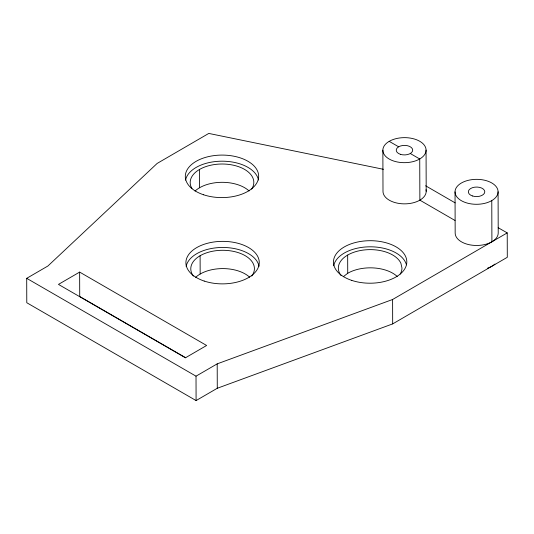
<?xml version="1.0" encoding="UTF-8"?>
<svg xmlns="http://www.w3.org/2000/svg" width="534" height="534" viewBox="0 0 534 534"><rect width="100%" height="100%" fill="white"/><g stroke="black" fill="none" stroke-linecap="round" stroke-linejoin="round"><path stroke-width="0.8" d="M343.295 276.705L347.727 273.274A31.82 18.436 -0.2 0 1 397.243 276.485M498.175 227.724L507.22 232.891L507.3 257.295L392.677 323.898L217.278 388.265L196.091 400.573L26.78 302.731L26.7 278.327L47.886 266.019L157.15 163.431L208.781 133.427L383.452 169.305M79.639 272.093L58.46 284.402L185.445 357.787L206.625 345.478L79.639 272.093L79.72 296.497L185.779 357.787M196.091 400.573L196.018 376.17L217.198 363.861L392.603 299.494L507.22 232.891M389.193 141.343L398.644 146.797M410.286 153.518L419.737 158.978L419.871 200.157L455.015 220.482M425.631 185.792L455.168 202.887M26.7 278.327L196.018 376.17M498.082 191.773A21.52 12.476 -0.2 0 1 465.795 202.646A21.52 12.476 -0.2 0 1 465.795 181.039A21.52 12.476 -0.2 0 1 498.082 191.773L498.215 232.957A21.52 12.476 -0.2 0 1 476.688 245.473A21.52 12.476 -0.2 0 1 455.168 233.051L455.035 191.866M491.774 200.604L491.907 241.789M426.065 150.114A21.6 12.516 -0.2 0 1 393.665 161.021A21.6 12.516 -0.2 0 1 393.665 139.341A21.6 12.516 -0.2 0 1 426.065 150.114L426.192 191.292M392.603 299.494L392.677 323.898M382.865 150.208L382.998 191.386A21.6 12.516 -0.2 0 0 406.014 203.828A21.6 12.516 -0.2 0 0 426.012 189.663M347.667 255.065L347.727 273.274M217.198 363.861L217.278 388.265M200.11 255.726L200.163 274.029M199.516 169.452L199.576 187.754M195.638 277.346A31.82 18.436 -0.2 0 1 249.685 277.239M193.428 276.151A31.82 18.436 -0.2 0 1 222.611 250.286A31.82 18.436 -0.2 0 1 251.748 276.045M400.18 274.089A31.82 18.436 -0.2 0 0 401.969 268.001L400.887 263.235A31.82 18.436 -0.2 0 0 359.656 250.68A31.82 18.436 -0.2 0 0 340.986 275.491M195.043 191.065A31.82 18.436 -0.2 0 1 249.091 190.965M191.966 188.589A31.82 18.436 -0.2 0 1 222.611 164.011A31.82 18.436 -0.2 0 1 251.614 189.123M494.918 264.07A21.52 12.476 -0.2 0 1 487.522 268.188M185.552 180.138A36.686 21.26 -0.2 0 1 222.017 161.188A36.686 21.26 -0.2 0 1 258.456 179.998M186.146 266.413A36.686 21.26 -0.2 0 1 222.611 247.462A36.686 21.26 -0.2 0 1 259.05 266.272M333.703 265.752A36.686 21.26 -0.2 0 1 369.481 246.808A36.686 21.26 -0.2 0 1 406.427 264.824M472.436 195.958A8.237 4.773 -0.2 0 0 484.792 191.806A8.237 4.773 -0.2 0 0 472.443 187.694A8.237 4.773 -0.2 0 0 472.436 195.958M400.346 154.299A8.237 4.773 -0.2 0 0 412.702 150.141A8.237 4.773 -0.2 0 0 400.346 146.036A8.237 4.773 -0.2 0 0 400.346 154.299M204.215 281.064A36.686 21.26 -0.2 0 0 259.257 262.554A36.686 21.26 -0.2 0 0 204.248 244.245A36.686 21.26 -0.2 0 0 204.215 281.064M203.628 194.79A36.686 21.26 -0.2 0 0 258.663 176.28A36.686 21.26 -0.2 0 0 203.654 157.971A36.686 21.26 -0.2 0 0 203.628 194.79M351.779 280.403A36.686 21.26 -0.2 0 0 406.815 261.894A36.686 21.26 -0.2 0 0 351.806 243.584A36.686 21.26 -0.2 0 0 351.779 280.403"/></g></svg>
